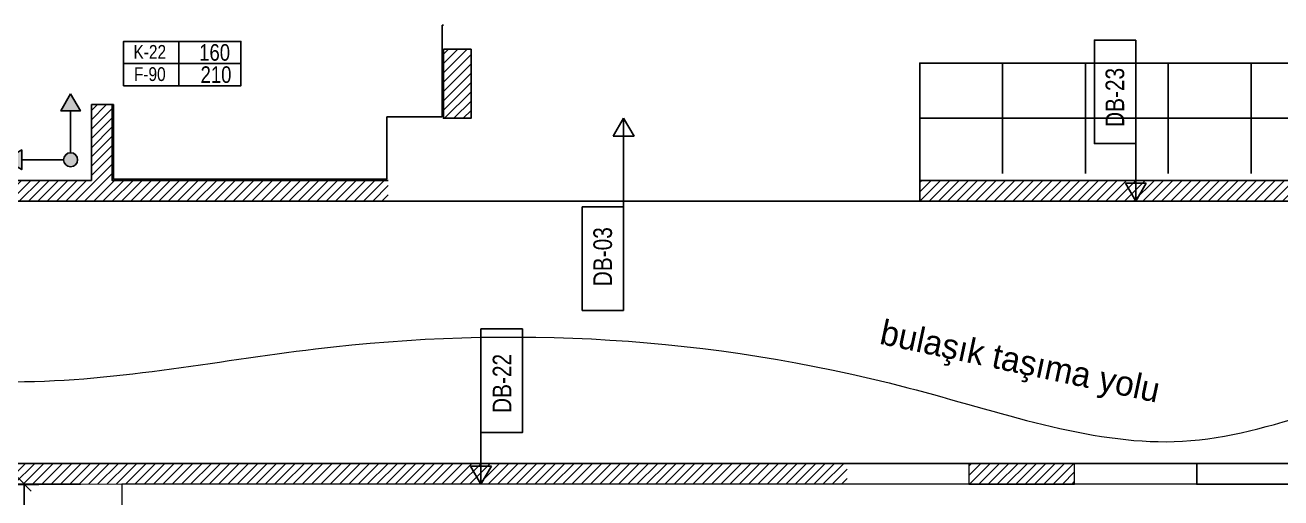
# Model space of a CAD drawing. Header units: centimetres. Extents: x -72470 to -43129, y -18750 to -16337.
# Drawn here: x -55441 to -54532, y -16794 to -16452 of the extents above; entities that cross this region are included whole.
import ezdxf
from ezdxf.enums import TextEntityAlignment as Align

# ---------------------------------------------------------------- set-up
doc = ezdxf.new("R2010")
doc.units = ezdxf.units.CM
doc.header["$MEASUREMENT"] = 0
doc.linetypes.add('DUZ', pattern=[0])
doc.layers.get('0').update_dxf_attribs({"linetype": 'DUZ', "lineweight": 0})
doc.layers.get('Defpoints').update_dxf_attribs({"lineweight": 0})
doc.layers.add('11-021_3001-BLOK_B_ZEMIN_KAT$0$2DALANNET', color=1, linetype='Continuous', plot=False)
for name, color, linetype in [('11-021_3001-BLOK_B_ZEMIN_KAT$0$2DDOSEMETARAMA', 8, 'Continuous'), ('11-021_3001-BLOK_B_ZEMIN_KAT$0$2DDUVAR', 3, 'Continuous'), ('11-021_3001-BLOK_B_ZEMIN_KAT$0$2DKAPIPOZU', 162, 'Continuous'), ('11-021_3001-BLOK_B_ZEMIN_KAT$0$2DPOZ DUVAR', 144, 'Continuous'), ('11-021_3001-BLOK_B_ZEMIN_KAT$0$2DSIVA', 30, 'Continuous'), ('11-021_3001-BLOK_B_ZEMIN_KAT$0$2DTARAMA-DUVAR', 250, 'Continuous'), ('11-021_3001-BLOK_B_ZEMIN_KAT$0$2DYAZIDOSEME', 212, 'Continuous')]:
    doc.layers.add(name, color=color, linetype=linetype)
doc.layers.add('M-OLCU-IC', color=155, linetype='Continuous', lineweight=0)
doc.layers.add('TEFRIS', color=30, linetype='Continuous', lineweight=9)
doc.styles.add('11-021_3001-BLOK_B_ZEMIN_KAT$0$ARIAL', font='arial.ttf', dxfattribs={"width": 0.8})
doc.styles.add('11-021_3001-BLOK_B_ZEMIN_KAT$0$OLCU', font='arial.ttf', dxfattribs={"width": 0.8})
doc.styles.add('11-021_3001-BLOK_B_ZEMIN_KAT$0$yazi', font='calibri.ttf', dxfattribs={"width": 0.6})
doc.styles.add('ARIAL', font='arial.ttf', dxfattribs={"width": 0.6})
doc.styles.add('TAKSİM', font='GOTHIC.TTF', dxfattribs={"height": 20})
doc.dimstyles.new('E_100', dxfattribs={"dimtxt": 10, "dimasz": 10, "dimexe": 5, "dimexo": 30, "dimgap": 3, "dimtad": 1, "dimtoh": 1, "dimdec": 0, "dimzin": 12, "dimdsep": 46, "dimtxsty": 'ARIAL', "dimblk": 'OBLIQUE', "dimcen": 5, "dimdle": 1, "dimclrt": 256, "dimadec": 0, "dimazin": 3, "dimtfac": 1, "dimtdec": 0, "dimtofl": 0, "dimtmove": 2, "dimatfit": 3, "dimldrblk": 'OBLIQUE', "dimfxl": 5, "dimtolj": 1, "dimtzin": 0, "dimarcsym": 0})

# ---------------------------------------------------------------- blocks, each defined once
blk = doc.blocks.new('11-021_3001-BLOK_B_ZEMIN_KAT$0$KAPINO')
blk.add_line((-19.02, 11.06), (65.98, 11.06))
for points in [[(20.98, 27.13), (-19.02, 27.13), (-19.02, -5), (20.98, -5)], [(20.98, 27.13), (65.98, 27.13), (65.98, -5), (20.98, -5)]]:
    blk.add_lwpolyline(points, close=True)
at = {"color": 2, "style": '11-021_3001-BLOK_B_ZEMIN_KAT$0$OLCU', "width": 0.8}
for tag, height, p in [('KAP.NO', 10, (-0.03, 19.47)), ('GENISLIK', 12, (46.93, 19.1)), ('YUKSEKLIK', 12, (47.93, 3.03)), ('YANGIN', 10, (-0.03, 3.4))]:
    blk.add_attdef(tag, text='', height=height, dxfattribs=at).set_placement(p, align=Align.MIDDLE_CENTER)
blk = doc.blocks.new('11-021_3001-BLOK_B_ZEMIN_KAT$0$DösemeYönelim')
at = {"extrusion": (-1e-15, -1.85709e-08, 1)}
h = blk.add_hatch(color=256, dxfattribs=at)
h.paths.add_polyline_path([(3.38, 0, -1), (-3.38, 0, -1)])
h.paths.add_polyline_path([(23.6, 4.74), (31.8, 0), (23.6, -4.74)])
h.paths.add_polyline_path([(-4.74, 23.6), (0, 31.8), (4.74, 23.6)])
for p, q in [((0, 3.38, 0), (0, 23.6, 0)), ((3.38, 0), (23.6, 0))]:
    blk.add_line(p, q, dxfattribs=at)
for points in [[(0, 31.8), (4.74, 23.6), (-4.74, 23.6)], [(31.8, 0), (23.6, -4.74), (23.6, 4.74)]]:
    blk.add_lwpolyline(points, close=True, dxfattribs=at)
blk.add_circle((0, 0), 3.38, dxfattribs=at)
blk.add_circle((0, 0), 3.38, dxfattribs=at)
blk = doc.blocks.new('*U19')
for p, q in [((-78.6, 0), (-28.6, 0)), ((-28.6, 0), (14.15, 0)), ((14.15, 0), (5.49, 5)), ((5.49, 5), (5.49, -5)), ((14.15, 0), (5.49, -5))]:
    blk.add_line(p, q)
blk.add_lwpolyline([(-78.6, 0), (-28.6, 0), (-28.6, 20), (-78.6, 20)], close=True)
at = {"style": '11-021_3001-BLOK_B_ZEMIN_KAT$0$yazi'}
blk.add_attdef('DUVARTIPI', text='', height=9, dxfattribs=at).set_placement((-52.63, 8.31), align=Align.MIDDLE_CENTER)
blk = doc.blocks.new('*U17')
for p, q in [((-78.6, 0), (-28.6, 0)), ((-28.6, 0), (-0.82, 0)), ((-0.82, 0), (-9.48, 5)), ((-9.48, 5), (-9.48, -5)), ((-0.82, 0), (-9.48, -5))]:
    blk.add_line(p, q)
blk.add_lwpolyline([(-78.6, 0), (-28.6, 0), (-28.6, 20), (-78.6, 20)], close=True)
at = {"style": '11-021_3001-BLOK_B_ZEMIN_KAT$0$yazi'}
blk.add_attdef('DUVARTIPI', text='', height=9, dxfattribs=at).set_placement((-52.63, 8.31), align=Align.MIDDLE_CENTER)
blk = doc.blocks.new('*U16')
for p, q in [((-78.6, 0), (-28.6, 0)), ((-28.6, 0), (-3.64, 0)), ((-3.64, 0), (-12.3, 5)), ((-12.3, 5), (-12.3, -5)), ((-3.64, 0), (-12.3, -5))]:
    blk.add_line(p, q)
blk.add_lwpolyline([(-78.6, 0), (-28.6, 0), (-28.6, 20), (-78.6, 20)], close=True)
at = {"style": '11-021_3001-BLOK_B_ZEMIN_KAT$0$yazi'}
blk.add_attdef('DUVARTIPI', text='', height=9, dxfattribs=at).set_placement((-52.63, 8.31), align=Align.MIDDLE_CENTER)
blk = doc.blocks.new('_OBLIQUE')
at = {"layer": 'M-OLCU-IC', "linetype": 'ByBlock'}
for p, q in [((-0.5, -0.5), (0.5, 0.5)), ((0, 0), (0, 0))]:
    blk.add_line(p, q, dxfattribs=at)
blk = doc.blocks.new('*D89')
at = {"color": 0, "linetype": 'Continuous', "lineweight": -2, "transparency": 16777216}
for p, q in [((-55401.33, -16784.44), (-55446.8, -16784.44)), ((-55441.8, -16783.44), (-55441.8, -17305.35)), ((-55401.37, -17304.35), (-55446.8, -17304.35))]:
    blk.add_line(p, q, dxfattribs=at)
at = {"layer": 'Defpoints', "color": 0, "linetype": 'Continuous', "transparency": 16777216}
for p in [(-55371.33, -16784.44), (-55441.8, -17304.35), (-55371.37, -17304.35)]:
    blk.add_point(p, dxfattribs=at)
at = {"color": 0, "linetype": 'Continuous', "lineweight": -2, "transparency": 16777216, "xscale": 10, "yscale": 10, "zscale": 10}
for p, rotation in [((-55441.8, -16784.44), 90), ((-55441.8, -17304.35), 270)]:
    blk.add_blockref('_OBLIQUE', p, dxfattribs=dict(at, rotation=rotation))
at = {"linetype": 'Continuous', "transparency": 16777216, "insert": (-55449.91, -17044.39), "char_height": 10, "attachment_point": 5, "rotation": 90, "style": 'ARIAL'}
blk.add_mtext('\\A1;520', dxfattribs=at)

msp = doc.modelspace()

# ---------------------------------------------------------------- hatches: boundary and pattern name
at = {"layer": '11-021_3001-BLOK_B_ZEMIN_KAT$0$2DDOSEMETARAMA'}
h = msp.add_hatch(dxfattribs=at)
h.set_pattern_fill('_USER', color=256, scale=60, double=1, pattern_type=0)
h.set_pattern_definition([(2e-15, (-54793.186, -16579.44), (0, 60), []), (90, (-54793.186, -16579.44), (-60, 4e-15), [])])
h.paths.add_polyline_path([(-54493.19, -16559.44), (-54493.19, -16479.44), (-54793.19, -16479.44), (-54793.19, -16559.44)])
at = {"layer": '11-021_3001-BLOK_B_ZEMIN_KAT$0$2DTARAMA-DUVAR'}
h = msp.add_hatch(dxfattribs=at)
h.set_pattern_fill('ANSI31', color=256, scale=1.5)
h.set_pattern_definition([(45, (-441615.8834, -213382.044), (-3.367596045, 3.367596045), [])])
h.paths.add_polyline_path([(-55118.19, -16469.44), (-55138.19, -16469.44), (-55138.19, -16519.44), (-55118.19, -16519.44)])
h = msp.add_hatch(dxfattribs=at)
h.set_pattern_fill('ANSI31', color=256, scale=1.5)
h.set_pattern_definition([(45, (-441795.8834, -213442.044), (-3.367596045, 3.367596045), [])])
h.paths.add_polyline_path([(-55178.19, -16579.44), (-55178.19, -16564.44), (-55378.19, -16564.44), (-55378.19, -16509.44), (-55393.19, -16509.44), (-55393.19, -16564.44), (-55658.19, -16564.44), (-55658.19, -16579.44)])
h = msp.add_hatch(dxfattribs=at)
h.set_pattern_fill('ANSI31', color=256, scale=1.5)
h.set_pattern_definition([(45, (-54793.186, -16579.437), (-3.367596, 3.367596), [])])
h.paths.add_polyline_path([(-54493.19, -16579.44), (-54493.19, -16564.44), (-54793.19, -16564.44), (-54793.19, -16579.44)])
at = {"layer": 'TEFRIS', "linetype": 'Continuous'}
h = msp.add_hatch(dxfattribs=at)
h.set_pattern_fill('ANSI31', color=0, scale=1.5)
h.set_pattern_definition([(45, (-49248.186, -18059.437), (-3.367596, 3.367596), [])])
h.paths.add_polyline_path([(-55830.69, -16784.44), (-54845.69, -16784.44), (-54845.69, -16769.44), (-55830.69, -16769.44)])
h = msp.add_hatch(dxfattribs=at)
h.set_pattern_fill('ANSI31', color=0, scale=1.5)
h.set_pattern_definition([(45, (-49270.084, -18059.4572), (-3.367596, 3.367596), [])])
h.paths.add_polyline_path([(-54722.58, -16784.46), (-54680.99, -16784.44), (-54680.99, -16769.44), (-54757.58, -16769.46), (-54757.58, -16784.46), (-54737.58, -16784.46)])

# ---------------------------------------------------------------- linework, layer by layer
at = {"layer": '11-021_3001-BLOK_B_ZEMIN_KAT$0$2DALANNET'}
msp.add_lwpolyline([(-57048.19, -16579.44), (-56168.19, -16579.44), (-56168.19, -16514.44), (-56018.19, -16514.44), (-56018.19, -16579.45), (-52078.19, -16579.44), (-52078.19, -16609.44), (-50935.69, -16609.44), (-50935.69, -18059.5), (-51155.48, -18059.5), (-51155.48, -16769.44), (-57048.19, -16769.44)], close=True, dxfattribs=at)
at = {"layer": '11-021_3001-BLOK_B_ZEMIN_KAT$0$2DDOSEMETARAMA'}
msp.add_lwpolyline([(-54493.19, -16564.44), (-54493.19, -16479.44), (-54793.19, -16479.44), (-54793.19, -16564.44), (-54493.19, -16564.44)], close=True, dxfattribs=at)
at = {"layer": '11-021_3001-BLOK_B_ZEMIN_KAT$0$2DDUVAR'}
for points in [[(-55138.19, -16469.44), (-55138.19, -16519.44), (-55118.19, -16519.44), (-55118.19, -16469.44)], [(-54793.19, -16579.44), (-54493.19, -16579.44), (-54493.19, -16564.44), (-54793.19, -16564.44)]]:
    msp.add_lwpolyline(points, close=True, dxfattribs=at)
for points in [[(-55393.19, -16509.44), (-55393.19, -16564.44), (-55658.19, -16564.44)], [(-55378.19, -16509.44), (-55393.19, -16509.44)], [(-55378.19, -16509.44), (-55378.19, -16564.44), (-55178.19, -16564.44)], [(-55658.19, -16579.44), (-55178.19, -16579.44)], [(-53756.92, -16784.44), (-53756.92, -16784.44), (-54592.58, -16784.46), (-54592.58, -16769.46), (-54005.69, -16769.44), (-54005.69, -16784.44)]]:
    msp.add_lwpolyline(points, dxfattribs=at)
at = {"layer": '11-021_3001-BLOK_B_ZEMIN_KAT$0$2DDUVAR', "ltscale": 0.0001}
msp.add_lwpolyline([(-55658.19, -16579.44), (-55135.69, -16579.44)], dxfattribs=at)
at = {"layer": '11-021_3001-BLOK_B_ZEMIN_KAT$0$2DSIVA'}
for p, q in [((-55138.19, -16451.94), (-55139.19, -16451.94)), ((-55139.19, -16451.94), (-55139.19, -16518.44)), ((-55377.19, -16509.44), (-55378.19, -16509.44)), ((-55377.19, -16563.44), (-55377.19, -16509.44)), ((-55139.19, -16518.44), (-55179.19, -16518.44)), ((-55179.19, -16518.44), (-55179.19, -16563.44)), ((-55179.19, -16563.44), (-55377.19, -16563.44))]:
    msp.add_line(p, q, dxfattribs=at)
at = {"layer": 'TEFRIS', "color": 0, "linetype": 'Continuous'}
msp.add_line((-55371.23, -16784.44), (-56073.18, -16788.94), dxfattribs=at)
for points in [[(-54867.58, -16769.46), (-55830.69, -16769.44)], [(-54680.99, -16784.44), (-54680.99, -16769.44), (-54757.58, -16769.46), (-54757.58, -16784.46), (-54680.99, -16784.44)], [(-54128.33, -16800.94), (-53448.19, -16800.94), (-53448.19, -16784.44), (-55371.23, -16784.44), (-55371.23, -16800.94), (-54232.63, -16800.94)]]:
    msp.add_lwpolyline(points, dxfattribs=at)
msp.add_spline([(-56060.87, -16879.11), (-55907.02, -16710.21), (-55456.29, -16710.21), (-55230.92, -16686.39), (-54801.86, -16714.54), (-54609, -16753.52), (-54404.68, -16702.06), (-54172.33, -16738.36), (-54129.5, -16939.39), (-54006.51, -16985.6)], degree=3, dxfattribs=at)

# ---------------------------------------------------------------- block references
at = {"layer": '11-021_3001-BLOK_B_ZEMIN_KAT$0$2DKAPIPOZU'}
msp.add_blockref('11-021_3001-BLOK_B_ZEMIN_KAT$0$KAPINO', (-55350.85, -16490.82), dxfattribs=at).add_auto_attribs({'KAP.NO': 'K-22', 'GENISLIK': '160', 'YUKSEKLIK': '210', 'YANGIN': 'F-90'})
at = {"layer": '11-021_3001-BLOK_B_ZEMIN_KAT$0$2DPOZ DUVAR'}
ref = msp.add_blockref('*U17', (-54636.68, -16580.66), dxfattribs=dict(at, xscale=-1.5, yscale=1.5, zscale=1.5, rotation=90))
ref.add_attrib('DUVARTIPI', 'DB-23', dxfattribs={"layer": '0', "height": 13.5, "rotation": 90, "style": '11-021_3001-BLOK_B_ZEMIN_KAT$0$ARIAL', "width": 0.8}).set_placement((-54651.87, -16504.3), align=Align.MIDDLE_CENTER)
ref = msp.add_blockref('*U19', (-55007.66, -16540.66), dxfattribs=dict(at, xscale=1.5, yscale=1.5, zscale=1.5, rotation=90))
ref.add_attrib('DUVARTIPI', 'DB-03', dxfattribs={"layer": '0', "height": 13.5, "rotation": 90, "style": '11-021_3001-BLOK_B_ZEMIN_KAT$0$ARIAL', "width": 0.8}).set_placement((-55022.85, -16619.67), align=Align.MIDDLE_CENTER)
ref = msp.add_blockref('*U16', (-55110.99, -16789.9), dxfattribs=dict(at, xscale=1.5, yscale=1.5, zscale=1.5, rotation=270))
ref.add_attrib('DUVARTIPI', 'DB-22', dxfattribs={"layer": '0', "height": 13.5, "rotation": 90, "style": '11-021_3001-BLOK_B_ZEMIN_KAT$0$ARIAL', "width": 0.8}).set_placement((-55095.75, -16711.44), align=Align.MIDDLE_CENTER)
at = {"layer": '11-021_3001-BLOK_B_ZEMIN_KAT$0$2DYAZIDOSEME', "xscale": -1.5, "yscale": 1.5, "zscale": 1.5}
msp.add_blockref('11-021_3001-BLOK_B_ZEMIN_KAT$0$DösemeYönelim', (-55408.19, -16549.44), dxfattribs=at)

# ---------------------------------------------------------------- texts
at = {"layer": 'TEFRIS', "color": 0, "linetype": 'Continuous', "style": 'TAKSİM'}
msp.add_text('bulaşık taşıma yolu', height=18, rotation=348, dxfattribs=at).set_placement((-54823.04, -16682.6))

# ---------------------------------------------------------------- dimensions: what is measured, and where the dimension line sits
at = {"color": 0, "linetype": 'Continuous'}
dim = msp.add_linear_dim(base=(-55441.8, -17304.35), p1=(-55371.33, -16784.44), p2=(-55371.37, -17304.35), angle=90, dimstyle='E_100', dxfattribs=at)
dim.commit()
dim.dimension.update_dxf_attribs({"geometry": '*D89', "text_midpoint": (-55449.91, -17044.39)})

doc.saveas('drawing.dxf')
